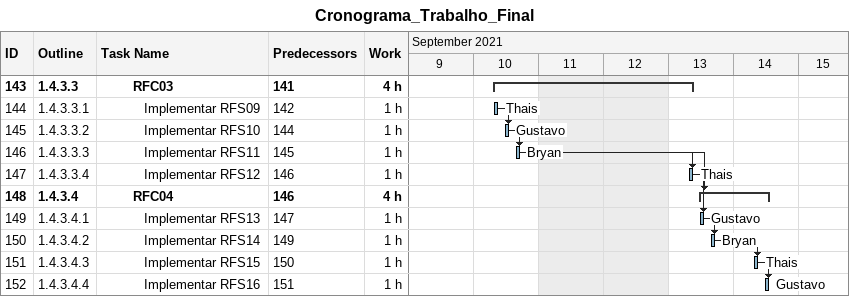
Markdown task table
Cronograma_Trabalho_Final

| ID | WBS | Task | Start | Finish | Predecessors | Resources | Work (h) |
|---|---|---|---|---|---|---|---|
| 143 | 1.4.3.3 | **RFC03** | 2021-09-10 | 2021-09-13 | 141 |  | 4 |
| 144 | 1.4.3.3.1 | Implementar RFS09 | 2021-09-10 | 2021-09-10 | 142 | Thais | 1 |
| 145 | 1.4.3.3.2 | Implementar RFS10 | 2021-09-10 | 2021-09-10 | 144 | Gustavo | 1 |
| 146 | 1.4.3.3.3 | Implementar RFS11 | 2021-09-10 | 2021-09-10 | 145 | Bryan | 1 |
| 147 | 1.4.3.3.4 | Implementar RFS12 | 2021-09-13 | 2021-09-13 | 146 | Thais | 1 |
| 148 | 1.4.3.4 | **RFC04** | 2021-09-13 | 2021-09-14 | 146 |  | 4 |
| 149 | 1.4.3.4.1 | Implementar RFS13 | 2021-09-13 | 2021-09-13 | 147 | Gustavo | 1 |
| 150 | 1.4.3.4.2 | Implementar RFS14 | 2021-09-13 | 2021-09-13 | 149 | Bryan | 1 |
| 151 | 1.4.3.4.3 | Implementar RFS15 | 2021-09-14 | 2021-09-14 | 150 | Thais | 1 |
| 152 | 1.4.3.4.4 | Implementar RFS16 | 2021-09-14 | 2021-09-14 | 151 | Gustavo | 1 |
